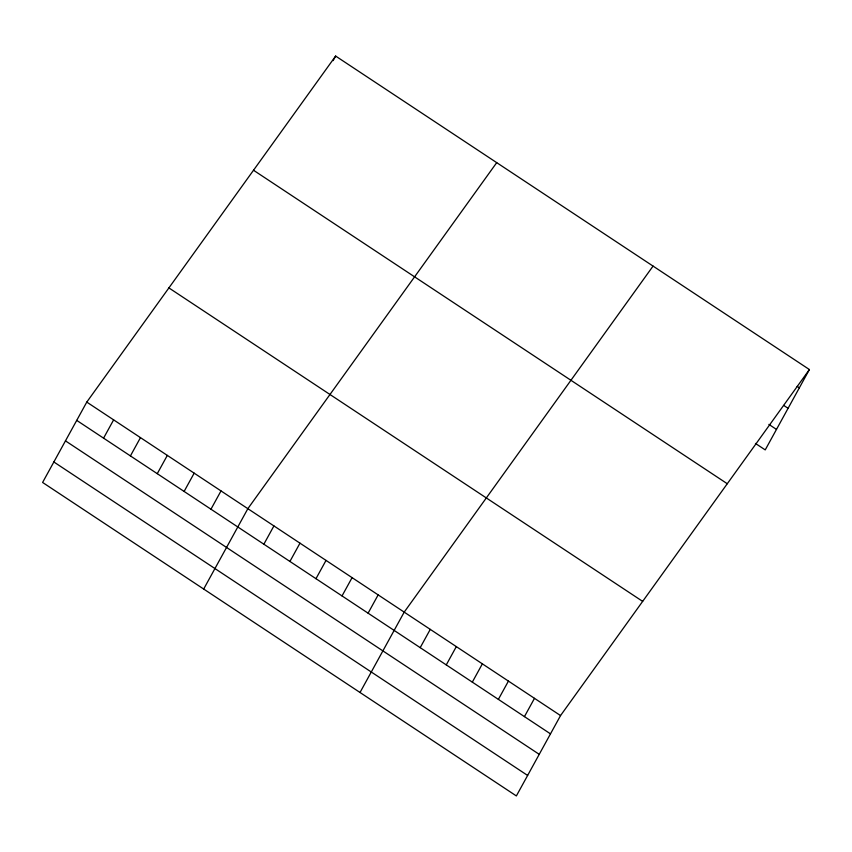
<?xml version="1.0" encoding="UTF-8"?>
<svg xmlns="http://www.w3.org/2000/svg" width="852" height="852" viewBox="0 0 852 852"><rect width="100%" height="100%" fill="white"/><g stroke="black" fill="none" stroke-linecap="round" stroke-linejoin="round"><path stroke-width="1.28" d="M86.776 402.101L42.6 482.456L516.365 795.938L560.541 715.573L809.4 369.544L335.635 56.062L86.776 402.101L560.541 715.573M103.571 438.152L113.625 419.866M333.121 60.63L335.635 56.062M130.42 455.916L140.474 437.63M157.269 473.669L167.322 455.394M184.117 491.434L194.171 473.158M210.966 509.198L221.009 490.912M203.681 589.041L247.857 508.676L496.716 162.647M263.864 544.204L273.918 525.918M289.925 561.447L299.979 543.161M315.975 578.689L326.028 560.403M342.035 595.931L352.089 577.645M368.096 613.174L378.15 594.888M360.023 692.484L404.199 612.13L653.058 266.09M420.206 647.648L430.26 629.372M446.267 664.89L456.321 646.604M472.317 682.132L482.37 663.846M498.377 699.375L508.431 681.089M524.438 716.617L534.492 698.331M809.4 369.544L765.224 449.899L755.447 443.434M797.174 386.393L799.346 387.82M783.744 405.435L788.089 408.31M768.887 424.392L776.481 429.419M253.513 170.251L727.278 483.734M168.898 287.912L642.664 601.384M76.723 420.387L550.498 733.86M65.466 440.867L539.231 754.339M53.857 461.976L527.633 775.448"/></g></svg>
